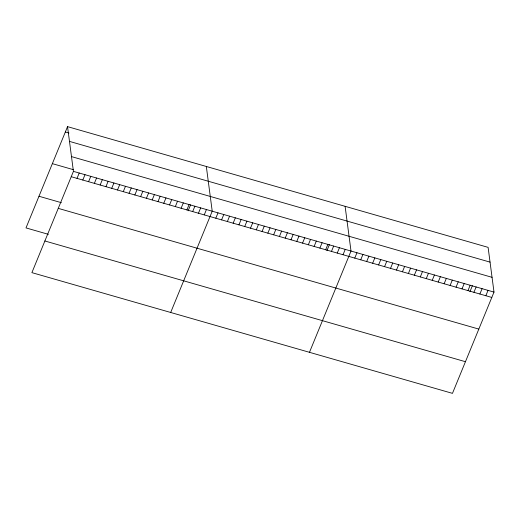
<?xml version="1.0" encoding="UTF-8"?>
<svg xmlns="http://www.w3.org/2000/svg" width="520" height="520" viewBox="0 0 520 520"><rect width="100%" height="100%" fill="white"/><g stroke="black" fill="none" stroke-linecap="round" stroke-linejoin="round"><path stroke-width="0.78" d="M67.535 126.64L73.43 171.366L31.896 272.636L452.465 393.361L494 292.091L488.104 247.364L67.535 126.64L26 227.91L48.406 234.344M77.019 178.373L79.216 173.024M82.803 180.031L85.001 174.681M88.588 181.694L90.779 176.345M94.367 183.352L96.564 178.003M100.152 185.016L102.349 179.66M105.937 186.674L108.127 181.324M111.716 188.331L113.913 182.982M117.501 189.995L119.698 184.645M123.285 191.653L125.476 186.303M129.064 193.31L131.261 187.961M134.849 194.974L137.046 189.625M140.634 196.631L142.825 191.282M146.412 198.296L148.609 192.946M152.198 199.953L154.394 194.603M157.983 201.611L160.173 196.261M163.761 203.275L165.958 197.925M169.546 204.932L171.743 199.583M175.331 206.589L177.522 201.24M181.109 208.254L183.306 202.904M186.894 209.911L189.092 204.561M188.143 210.802L190.6 204.815M192.68 211.575L194.87 206.225M198.458 213.233L200.655 207.883M204.243 214.89L206.44 209.541M170.683 312.475L212.219 211.205L206.323 166.478M215.806 218.212L218.004 212.862M221.592 219.875L223.789 214.526M227.377 221.533L229.567 216.183M233.155 223.191L235.352 217.841M238.94 224.855L241.137 219.505M244.725 226.512L246.916 221.162M250.504 228.169L252.701 222.82M256.288 229.833L258.486 224.484M262.074 231.491L264.264 226.142M267.852 233.155L270.049 227.806M273.637 234.812L275.834 229.463M279.422 236.47L281.613 231.12M285.2 238.134L287.397 232.785M290.986 239.792L293.176 234.442M296.771 241.449L298.961 236.1M302.549 243.113L304.746 237.764M308.334 244.77L310.525 239.421M314.119 246.435L316.31 241.085M319.897 248.092L322.094 242.743M325.683 249.75L327.873 244.4M326.931 250.64L329.387 244.654M331.468 251.414L333.658 246.064M337.246 253.071L339.443 247.722M343.031 254.735L345.222 249.386M309.471 352.313L351.007 251.043L345.111 206.317M354.77 258.102L356.967 252.753M360.731 259.812L362.921 254.462M366.685 261.521L368.882 256.172M372.645 263.231L374.842 257.881M378.606 264.947L380.796 259.597M384.56 266.656L386.757 261.307M390.52 268.365L392.71 263.016M396.481 270.075L398.671 264.726M402.435 271.784L404.632 266.435M408.395 273.494L410.585 268.144M414.349 275.204L416.546 269.854M420.31 276.913L422.507 271.564M426.27 278.629L428.46 273.273M432.224 280.339L434.421 274.989M438.185 282.048L440.375 276.699M444.138 283.757L446.335 278.408M450.099 285.467L452.296 280.118M456.06 287.177L458.25 281.827M462.013 288.886L464.21 283.536M467.974 290.596L470.171 285.246M469.924 291.688L472.381 285.701M473.935 292.305L476.125 286.956M479.888 294.021L482.085 288.672M485.849 295.731L488.04 290.381M65.338 131.989L68.952 133.023M69.478 141.394L490.048 262.125M71.487 156.605L492.057 277.329M52.358 163.644L73.32 169.656M73.43 171.366L494 292.091M71.24 176.716L491.803 297.44M38.98 196.255L61.393 202.69M58.259 208.37L478.822 329.095M44.883 240.981L465.446 361.706"/></g></svg>
